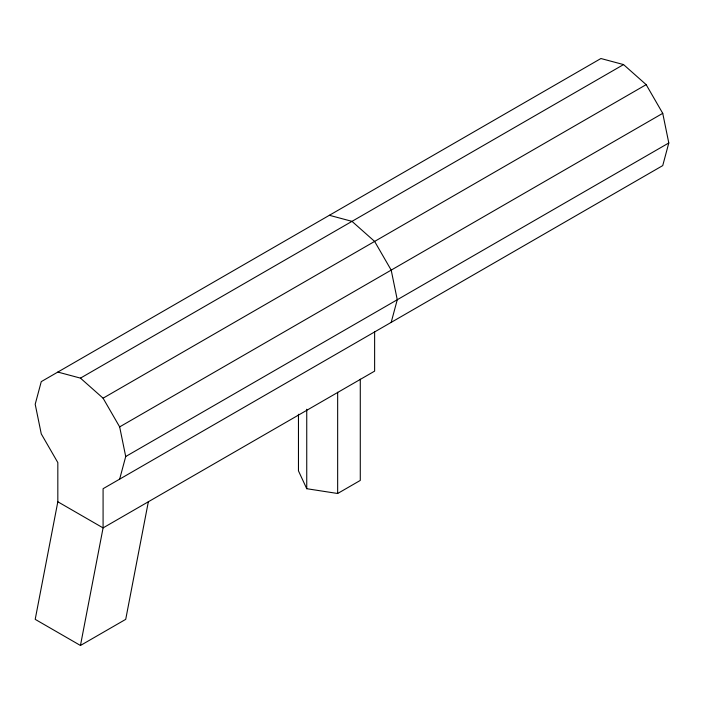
<?xml version="1.0" encoding="UTF-8"?>
<svg xmlns="http://www.w3.org/2000/svg" width="704" height="704" viewBox="0 0 704 704"><rect width="100%" height="100%" fill="white"/><g stroke="black" fill="none" stroke-linecap="round" stroke-linejoin="round"><path stroke-width="1.06" d="M80.458 645.48L103.083 527.903L103.083 488.708L662.737 165.598L668.8 142.965L662.737 113.335L646.175 84.647L623.542 64.583L600.917 58.52L41.263 381.63L35.2 404.254L41.263 433.884L57.825 462.581L57.825 501.776L35.2 619.353L80.458 645.48L125.717 619.353L148.342 501.776M119.654 479.142L125.717 456.518L119.654 426.888L103.083 398.191L80.458 378.127L57.825 372.064M391.195 322.37L397.258 299.737L391.195 270.107L374.625 241.419L352 221.355L329.375 215.292M80.458 378.127L623.542 64.583M103.083 398.191L646.175 84.647M119.654 426.888L662.737 113.335M125.717 456.518L668.8 142.965M298.461 414.251L298.461 470.862L306.742 488.708L337.656 493.495L360.281 480.427L360.281 379.174M57.825 501.776L103.083 527.903L374.625 371.131L374.625 331.936M337.656 392.242L337.656 493.495M306.742 409.235L306.742 488.708"/></g></svg>
